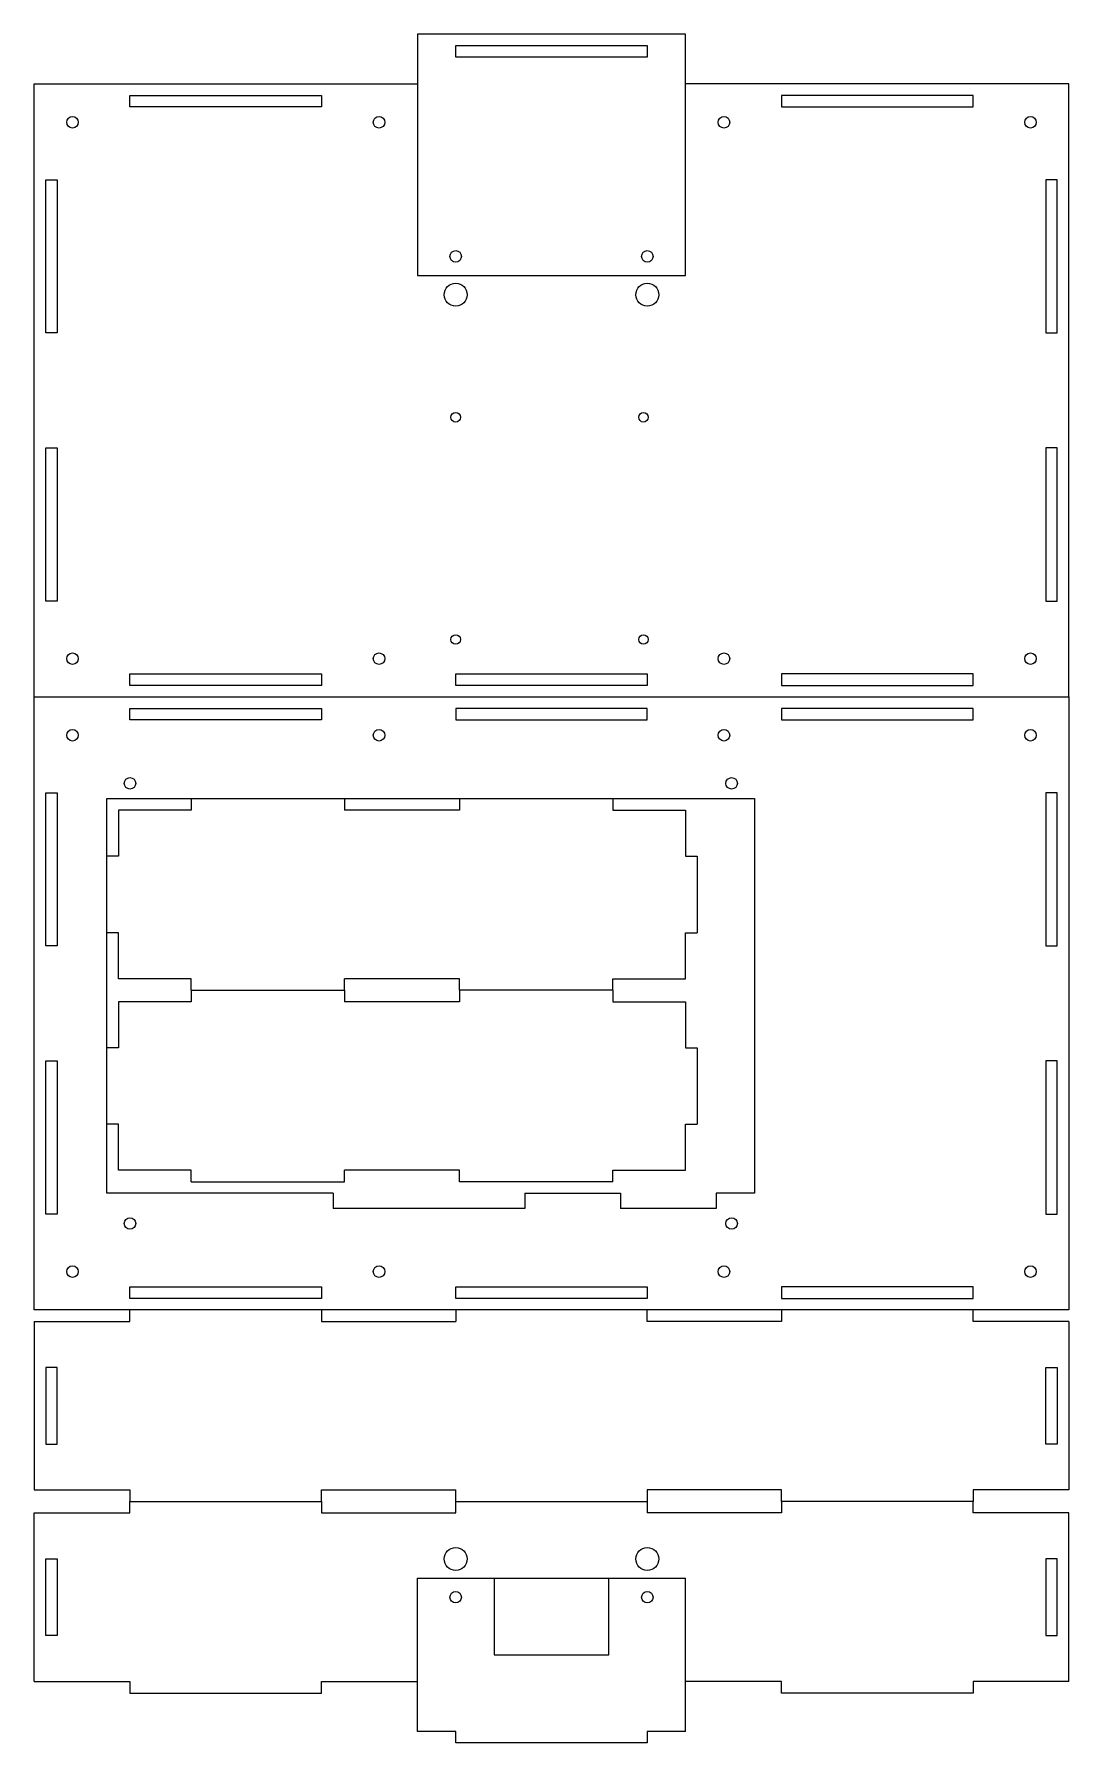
# Model space of a CAD drawing. Header units: millimetres. Extents: x 0 to 270, y -13 to 433.
import ezdxf

# ---------------------------------------------------------------- set-up
doc = ezdxf.new("R2010")
doc.units = ezdxf.units.MM

msp = doc.modelspace()

# ---------------------------------------------------------------- linework, layer by layer
for p, q in [((0, 260), (0, 420)), ((0, 420), (100, 420)), ((270, 420), (170, 420)), ((270, 260), (270, 420)), ((19, 130.45), (19, 233.45)), ((19, 233.45), (188, 233.45)), ((41, 233.45), (41, 230.45)), ((81, 233.45), (81, 230.45)), ((111, 233.45), (111, 230.45)), ((151, 233.45), (151, 230.45)), ((188, 233.45), (188, 130.45)), ((41, 230.45), (22, 230.45)), ((22, 230.45), (22, 218.45)), ((111, 230.45), (81, 230.45)), ((151, 230.45), (170, 230.45)), ((170, 230.45), (170, 218.45)), ((22, 218.45), (19, 218.45)), ((170, 218.45), (173, 218.45)), ((173, 218.45), (173, 198.45)), ((22, 198.45), (19, 198.45)), ((22, 186.45), (22, 198.45)), ((170, 186.45), (170, 198.45)), ((170, 198.45), (173, 198.45)), ((41, 186.45), (22, 186.45)), ((41, 183.45), (41, 186.45)), ((41, 183.45), (81, 183.45)), ((41, 183.45), (41, 180.45)), ((81, 183.45), (81, 186.45)), ((111, 186.45), (81, 186.45)), ((81, 183.45), (81, 180.45)), ((111, 183.45), (111, 186.45)), ((151, 183.45), (111, 183.45)), ((111, 183.45), (111, 180.45)), ((151, 183.45), (151, 186.45)), ((151, 186.45), (170, 186.45)), ((151, 183.45), (151, 180.45)), ((41, 180.45), (22, 180.45)), ((22, 180.45), (22, 168.45)), ((111, 180.45), (81, 180.45)), ((151, 180.45), (170, 180.45)), ((170, 180.45), (170, 168.45)), ((22, 168.45), (19, 168.45)), ((170, 168.45), (173, 168.45)), ((173, 168.45), (173, 148.45)), ((22, 148.45), (19, 148.45)), ((22, 136.45), (22, 148.45)), ((170, 136.45), (170, 148.45)), ((170, 148.45), (173, 148.45)), ((41, 136.45), (22, 136.45)), ((41, 133.45), (41, 136.45)), ((81, 133.45), (81, 136.45)), ((111, 136.45), (81, 136.45)), ((111, 133.45), (111, 136.45)), ((151, 133.45), (151, 136.45)), ((151, 136.45), (170, 136.45)), ((78, 130.45), (19, 130.45)), ((41, 133.45), (81, 133.45)), ((78, 130.45), (78, 126.45)), ((151, 133.45), (111, 133.45)), ((128, 130.45), (153, 130.45)), ((128, 130.45), (128, 126.45)), ((153, 130.45), (153, 126.45)), ((178, 130.45), (178, 126.45)), ((188, 130.45), (178, 130.45)), ((128, 126.45), (78, 126.45)), ((178, 126.45), (153, 126.45)), ((25, 97), (25, 100)), ((75, 100), (75, 97)), ((110, 100), (110, 97)), ((160, 97), (160, 100)), ((195, 100), (195, 97)), ((245, 97), (245, 100)), ((0, 97), (0, 53)), ((0, 97), (25, 97)), ((75, 97), (110, 97)), ((195, 97), (160, 97)), ((270, 97), (245, 97)), ((270, 97), (270, 53)), ((0, 53), (25, 53)), ((25, 53), (25, 50)), ((25, 47), (25, 50)), ((25, 50), (75, 50)), ((75, 50), (75, 53)), ((75, 53), (110, 53)), ((75, 50), (75, 47)), ((110, 50), (110, 53)), ((110, 47), (110, 50)), ((110, 50), (160, 50)), ((160, 53), (160, 50)), ((195, 53), (160, 53)), ((160, 50), (160, 47)), ((195, 50), (195, 53)), ((245, 50), (195, 50)), ((195, 50), (195, 47)), ((245, 53), (245, 50)), ((270, 53), (245, 53)), ((245, 47), (245, 50)), ((0, 3), (0, 47)), ((0, 47), (25, 47)), ((75, 47), (110, 47)), ((195, 47), (160, 47)), ((270, 47), (245, 47)), ((270, 3), (270, 47)), ((100, 30), (170, 30)), ((100, -10), (100, 30)), ((120, 30), (120, 10)), ((150, 10), (150, 30)), ((170, -10), (170, 30)), ((120, 10), (150, 10)), ((0, 3), (25, 3)), ((25, 3), (25, 0)), ((25, 0), (75, 0)), ((75, 0), (75, 3)), ((75, 3), (100, 3)), ((195, 3), (170, 3)), ((195, 0), (195, 3)), ((245, 0), (195, 0)), ((245, 3), (245, 0)), ((270, 3), (245, 3)), ((110, -10), (100, -10)), ((110, -13), (110, -10)), ((160, -13), (110, -13)), ((170, -10), (160, -10)), ((160, -10), (160, -13))]:
    msp.add_line(p, q)
for points in [[(170, 433), (100, 433), (100, 370), (170, 370)], [(110, 430), (160, 430), (160, 427), (110, 427)], [(25, 417), (75, 417), (75, 414), (25, 414)], [(245, 417), (195, 417), (195, 414), (245, 414)], [(3, 395), (6, 395), (6, 355), (3, 355)], [(267, 395), (264, 395), (264, 355), (267, 355)], [(3, 325), (6, 325), (6, 285), (3, 285)], [(267, 325), (264, 325), (264, 285), (267, 285)], [(25, 266), (75, 266), (75, 263), (25, 263)], [(110, 266), (160, 266), (160, 263), (110, 263)], [(245, 266), (195, 266), (195, 263), (245, 263)], [(0, 260), (270, 260), (270, 100), (0, 100)], [(25, 257), (75, 257), (75, 254), (25, 254)], [(110, 254), (160, 254), (160, 257), (110, 257)], [(245, 257), (195, 257), (195, 254), (245, 254)], [(3, 235), (6, 235), (6, 195), (3, 195)], [(267, 235), (264, 235), (264, 195), (267, 195)], [(3, 165), (6, 165), (6, 125), (3, 125)], [(267, 165), (264, 165), (264, 125), (267, 125)], [(25, 106), (75, 106), (75, 103), (25, 103)], [(110, 106), (160, 106), (160, 103), (110, 103)], [(245, 106), (195, 106), (195, 103), (245, 103)], [(6, 85), (3, 85), (3, 65), (6, 65)], [(264, 85), (267, 85), (267, 65), (264, 65)], [(6, 15), (3, 15), (3, 35), (6, 35)], [(264, 15), (267, 15), (267, 35), (264, 35)]]:
    msp.add_lwpolyline(points, close=True)
for centre, radius in [((10, 410), 1.5), ((90, 410), 1.5), ((180, 410), 1.5), ((260, 410), 1.5), ((110, 375), 1.5), ((160, 375), 1.5), ((110, 365), 3), ((160, 365), 3), ((110, 333), 1.25), ((159, 333), 1.25), ((110, 275), 1.25), ((159, 275), 1.25), ((10, 270), 1.5), ((90, 270), 1.5), ((180, 270), 1.5), ((260, 270), 1.5), ((10, 250), 1.5), ((90, 250), 1.5), ((180, 250), 1.5), ((260, 250), 1.5), ((25, 237.45), 1.5), ((182, 237.45), 1.5), ((25, 122.55), 1.5), ((182, 122.55), 1.5), ((10, 110), 1.5), ((90, 110), 1.5), ((180, 110), 1.5), ((260, 110), 1.5), ((110, 35), 3), ((160, 35), 3), ((110, 25), 1.5), ((160, 25), 1.5)]:
    msp.add_circle(centre, radius)

doc.saveas('drawing.dxf')
